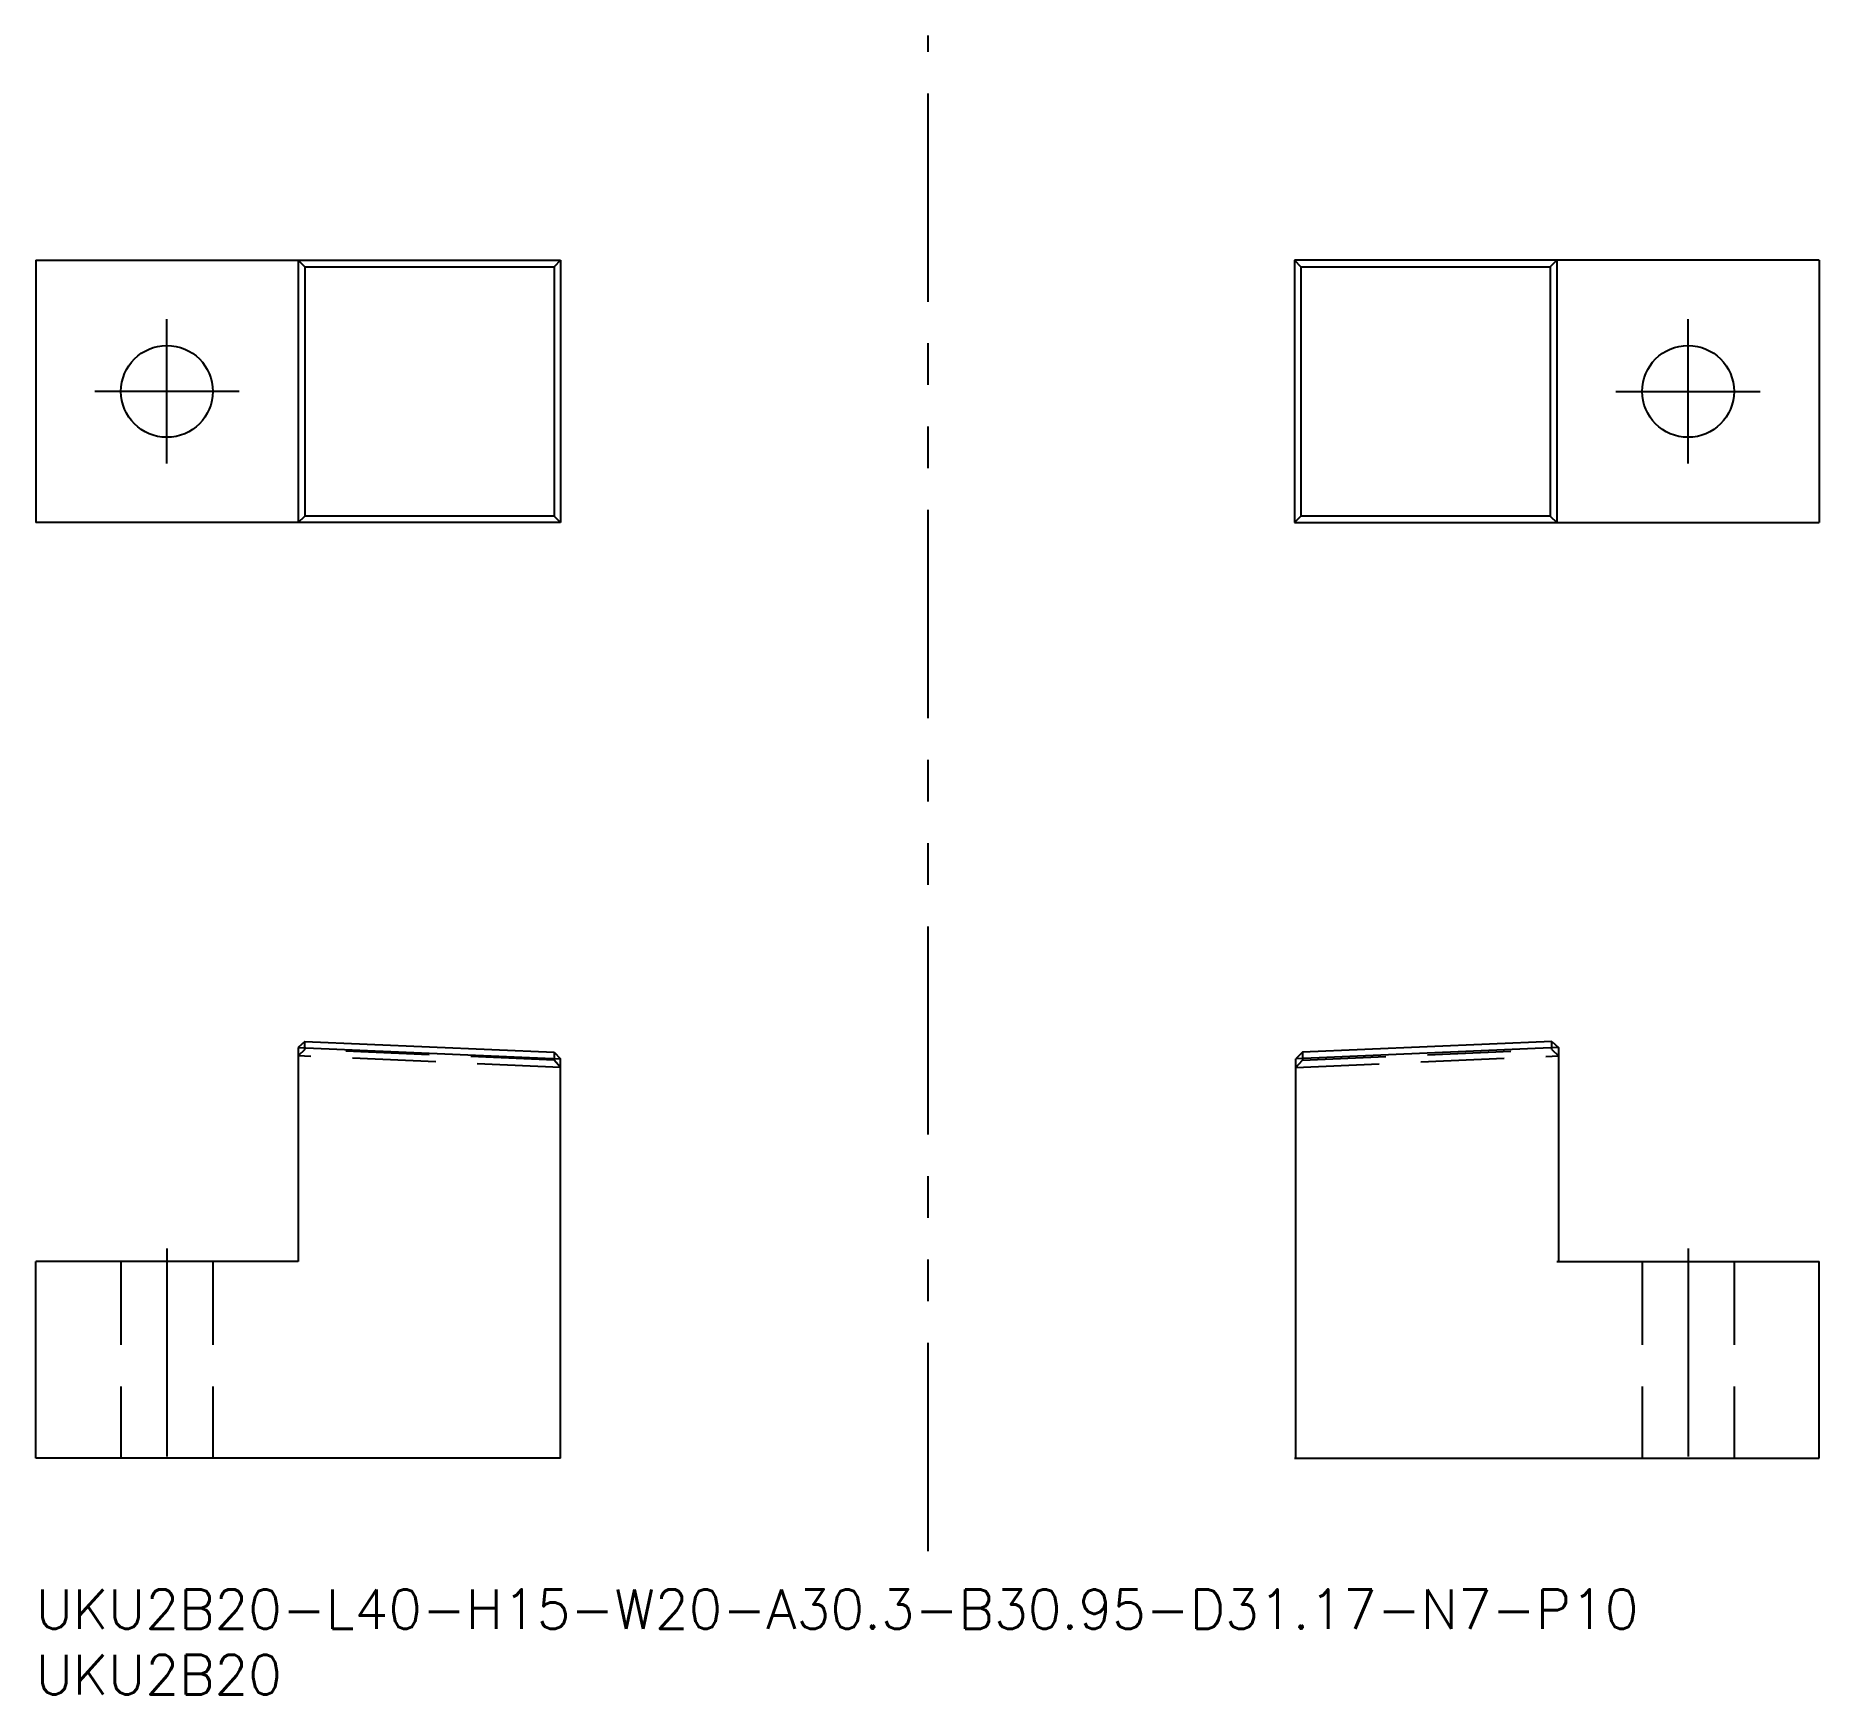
# Model space of a CAD drawing. Extents: x 0 to 136, y -8 to 118.
import ezdxf

# ---------------------------------------------------------------- set-up
doc = ezdxf.new("R2010")
doc.units = 0
doc.header["$LTSCALE"] = 0.5
for name, pattern in [('CENTER', [50.8, 31.75, -6.35, 6.35, -6.35]), ('DASHED', [19.05, 12.7, -6.35]), ('PHANTOM', [63.5, 31.75, -6.35, 6.35, -6.35, 6.35, -6.35])]:
    doc.linetypes.add(name, pattern=pattern)
for name, color, linetype in [('MSM_CENTER', 1, 'CENTER'), ('MSM_CONTINUOUS', 7, 'CONTINUOUS'), ('MSM_DASHED', 4, 'DASHED'), ('MSM_IMAGINARY', 6, 'PHANTOM'), ('MSM_PART_NUMBER', 7, 'CONTINUOUS')]:
    doc.layers.add(name, color=color, linetype=linetype)
doc.styles.get("Standard").update_dxf_attribs({"font": 'txt.shx', "height": 3, "bigfont": 'bigfont.shx'})

# ---------------------------------------------------------------- blocks, each defined once
blk = doc.blocks.new('*U28')
at = {"layer": 'MSM_PART_NUMBER'}
blk.add_text('UKU2B20-L40-H15-W20-A30.3-B30.95-D31.17-N7-P10', height=3, dxfattribs=at).set_placement((0, -3))
blk = doc.blocks.new('*U29')
at = {"layer": 'MSM_PART_NUMBER'}
blk.add_text('UKU2B20', height=3, dxfattribs=at).set_placement((0, -8))

msp = doc.modelspace()

# ---------------------------------------------------------------- linework, layer by layer
at = {"layer": 'MSM_CENTER'}
for p, q in [((10, 85.83), (10, 96.83)), ((125.92, 85.83), (125.92, 96.83)), ((15.5, 91.33), (4.5, 91.33)), ((120.42, 91.33), (131.42, 91.33)), ((10, 26), (10, 9)), ((125.92, 26), (125.92, 9))]:
    msp.add_line(p, q, dxfattribs=at)
at = {"layer": 'MSM_CONTINUOUS'}
for p, q in [((0, 101.33), (0, 81.33)), ((0, 101.33), (40, 101.33)), ((20, 101.33), (20, 81.33)), ((20, 101.33), (20.5, 100.83)), ((20.5, 100.83), (20.5, 81.83)), ((20.5, 100.83), (39.5, 100.83)), ((40, 101.33), (39.5, 100.83)), ((39.5, 100.83), (39.5, 81.83)), ((40, 101.33), (40, 81.33)), ((135.92, 101.33), (95.92, 101.33)), ((95.92, 101.33), (95.92, 81.33)), ((95.92, 101.33), (96.42, 100.83)), ((96.42, 100.83), (96.42, 81.83)), ((96.42, 100.83), (115.42, 100.83)), ((115.92, 101.33), (115.42, 100.83)), ((115.42, 100.83), (115.42, 81.83)), ((115.92, 101.33), (115.92, 81.33)), ((135.92, 101.33), (135.92, 81.33)), ((20, 81.33), (20.5, 81.83)), ((39.5, 81.83), (20.5, 81.83)), ((39.5, 81.83), (40, 81.33)), ((95.92, 81.33), (96.42, 81.83)), ((115.42, 81.83), (96.42, 81.83)), ((115.42, 81.83), (115.92, 81.33)), ((40, 81.33), (0, 81.33)), ((95.92, 81.33), (135.92, 81.33)), ((20.5, 41.78), (20, 41.32)), ((20, 41.32), (40, 40.45)), ((20, 41.32), (20, 25)), ((20.5, 41.78), (39.5, 40.96)), ((39.5, 40.96), (40, 40.45)), ((116.04, 41.32), (96.04, 40.45)), ((96.54, 40.96), (96.04, 40.45)), ((115.54, 41.78), (96.54, 40.96)), ((115.54, 41.78), (116.04, 41.32)), ((116.04, 41.32), (116.04, 25)), ((40, 10), (40, 40.45)), ((96.04, 10), (96.04, 40.45)), ((20, 25), (0, 25)), ((0, 10), (0, 25)), ((115.92, 25), (135.92, 25)), ((135.92, 10), (135.92, 25)), ((40, 10), (0, 10)), ((95.92, 10), (135.92, 10))]:
    msp.add_line(p, q, dxfattribs=at)
for centre in [(10, 91.33), (125.92, 91.33)]:
    msp.add_circle(centre, 3.5, dxfattribs=at)
at = {"layer": 'MSM_DASHED'}
for p, q in [((20.5, 41.16), (20, 40.67)), ((20.5, 41.16), (20.5, 41.78)), ((39.5, 40.34), (20.5, 41.16)), ((39.5, 40.96), (39.5, 40.34)), ((96.54, 40.34), (115.54, 41.16)), ((96.54, 40.96), (96.54, 40.34)), ((115.54, 41.16), (115.54, 41.78)), ((115.54, 41.16), (116.04, 40.67)), ((40, 39.8), (20, 40.67)), ((40, 39.8), (39.5, 40.34)), ((96.04, 39.8), (116.04, 40.67)), ((96.04, 39.8), (96.54, 40.34)), ((6.5, 25), (6.5, 10)), ((13.5, 25), (13.5, 10)), ((122.42, 25), (122.42, 10)), ((129.42, 25), (129.42, 10))]:
    msp.add_line(p, q, dxfattribs=at)
at = {"layer": 'MSM_IMAGINARY'}
msp.add_line((68.02, 2.92), (68.02, 118.45), dxfattribs=at)

# ---------------------------------------------------------------- block references
at = {"layer": 'MSM_CONTINUOUS'}
for name in ['*U28', '*U29']:
    msp.add_blockref(name, (0, 0), dxfattribs=at)

doc.saveas('drawing.dxf')
